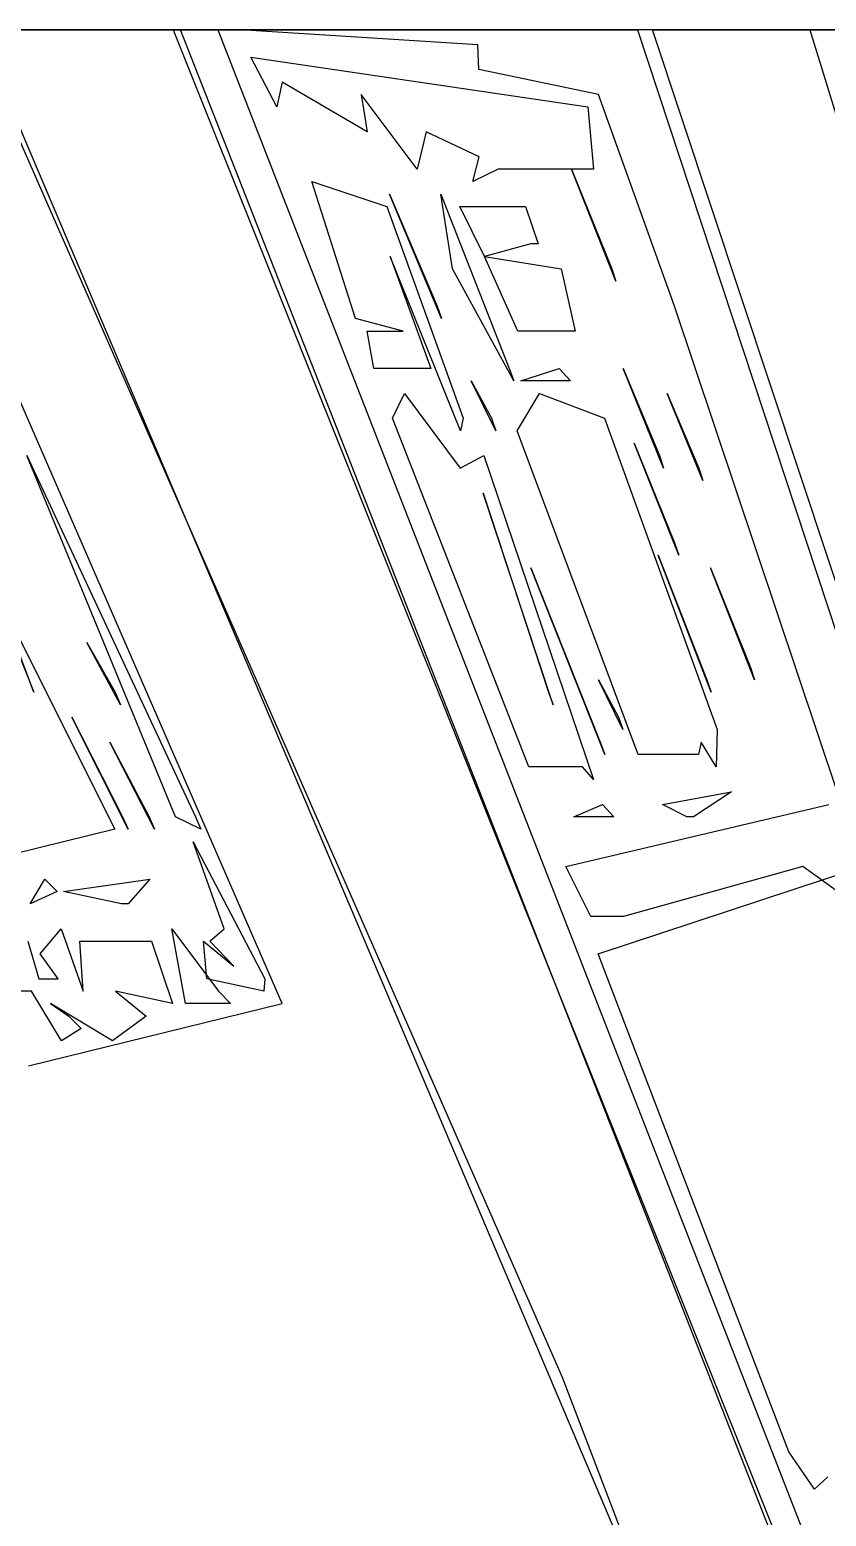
# Model space of a CAD drawing. Extents: x -11089 to 11068, y 2036 to 20000.
# Drawn here: x -8076 to -5768, y 15696 to 20000 of the extents above; entities that cross this region are included whole.
import ezdxf

# ---------------------------------------------------------------- set-up
doc = ezdxf.new("R2010")
doc.units = 0

msp = doc.modelspace()

# ---------------------------------------------------------------- linework, layer by layer
for p, q in [((-7344.8716, 17180.2885), (-8572.0486, 20000, 1633.3333)), ((-8246.5278, 20000, 2383.3333), (-6533.0518, 16098.5577)), ((-8029.5139, 20000, 4645.2381), (-8246.5278, 20000, 4680.9524)), ((-3662.5137, 9247.5962), (-8224.8264, 20000, 2395.2381)), ((-8159.7222, 20000, 2430.9524), (-7660.5903, 20000, 2407.1429)), ((-7790.7986, 20000, 2430.9524), (-8138.0208, 20000, 2430.9524)), ((-8116.3194, 20000, 4645.2381), (-8029.5139, 20000, 4645.2381)), ((-8051.2153, 20000, 4395.2381), (-7921.0069, 20000, 4395.2381)), ((-8029.5139, 20000, 4395.2381), (-8051.2153, 20000, 4395.2381)), ((-7921.0069, 20000, 4395.2381), (-8029.5139, 20000, 4395.2381)), ((-7747.3958, 20000, 3859.5238), (-7986.1111, 20000, 3823.8095)), ((-7986.1111, 20000, 3823.8095), (-7790.7986, 20000, 3788.0952)), ((-7855.9028, 20000, 3835.7143), (-7986.1111, 20000, 3835.7143)), ((-7986.1111, 20000, 3835.7143), (-7877.6042, 20000, 3847.619)), ((-7790.7986, 20000, 3645.2381), (-7899.3056, 20000, 3645.2381)), ((-7899.3056, 20000, 3645.2381), (-7747.3958, 20000, 3621.4286)), ((-7877.6042, 20000, 3847.619), (-7855.9028, 20000, 3835.7143)), ((-7725.6944, 20000, 3823.8095), (-7855.9028, 20000, 3823.8095)), ((-7855.9028, 20000, 3823.8095), (-7747.3958, 20000, 3835.7143)), ((-7638.8889, 20000, 2538.0952), (-7834.2014, 20000, 2514.2857)), ((-7834.2014, 20000, 2514.2857), (-7703.9931, 20000, 2502.381)), ((-7725.6944, 20000, 4180.9524), (-7812.5, 20000, 4097.619)), ((-7812.5, 20000, 4097.619), (-7812.5, 20000, 4002.381)), ((-7812.5, 20000, 4002.381), (-7703.9931, 20000, 3954.7619)), ((-7638.8889, 20000, 2454.7619), (-7790.7986, 20000, 2430.9524)), ((-7769.0972, 20000, 4252.381), (-7790.7986, 20000, 4192.8571)), ((-7790.7986, 20000, 4192.8571), (-7725.6944, 20000, 4180.9524)), ((-7703.9931, 20000, 3954.7619), (-7790.7986, 20000, 3883.3333)), ((-7790.7986, 20000, 3883.3333), (-7747.3958, 20000, 3859.5238)), ((-7790.7986, 20000, 3788.0952), (-7790.7986, 20000, 3645.2381)), ((-7725.6944, 20000, 3490.4762), (-7790.7986, 20000, 3419.0476)), ((-7790.7986, 20000, 3419.0476), (-7725.6944, 20000, 3383.3333)), ((-7725.6944, 20000, 4073.8095), (-7790.7986, 20000, 4061.9048)), ((-7790.7986, 20000, 4061.9048), (-7725.6944, 20000, 4145.2381)), ((-7660.5903, 20000, 4288.0952), (-7769.0972, 20000, 4252.381)), ((-7703.9931, 20000, 3240.4762), (-7769.0972, 20000, 3240.4762)), ((-7769.0972, 20000, 3240.4762), (-7703.9931, 20000, 3204.7619)), ((-7682.2917, 20000, 4204.7619), (-7769.0972, 20000, 4204.7619)), ((-7769.0972, 20000, 4204.7619), (-7703.9931, 20000, 4252.381)), ((-7747.3958, 20000, 3621.4286), (-7725.6944, 20000, 3490.4762)), ((-7703.9931, 20000, 3204.7619), (-7747.3958, 20000, 3169.0476)), ((-7747.3958, 20000, 3169.0476), (-7573.7847, 20000, 3061.9048)), ((-7747.3958, 20000, 3835.7143), (-7725.6944, 20000, 3823.8095)), ((-7725.6944, 20000, 4145.2381), (-7747.3958, 20000, 4085.7143)), ((-7747.3958, 20000, 4085.7143), (-7725.6944, 20000, 4073.8095)), ((-7725.6944, 20000, 3383.3333), (-7703.9931, 20000, 3240.4762)), ((-7573.7847, 20000, 3061.9048), (-7725.6944, 20000, 3014.2857)), ((-7725.6944, 20000, 3014.2857), (-7552.0833, 20000, 2919.0476)), ((-7703.9931, 20000, 2502.381), (-7638.8889, 20000, 2454.7619)), ((-7703.9931, 20000, 4252.381), (-7486.9792, 20000, 4264.2857)), ((-7660.5903, 20000, 4204.7619), (-7682.2917, 20000, 4204.7619)), ((-7660.5903, 20000, 2407.1429), (-5231.7093, 13935.0962)), ((-6987.8472, 20000, 4204.7619), (-7660.5903, 20000, 4288.0952)), ((-7660.5903, 20000, 2609.5238), (-7638.8889, 20000, 2657.1429)), ((-7638.8889, 20000, 2657.1429), (-7660.5903, 20000, 2621.4286)), ((-7660.5903, 20000, 2621.4286), (-7660.5903, 20000, 2609.5238)), ((-7421.875, 20000, 4228.5714), (-7660.5903, 20000, 4204.7619)), ((-3541.7658, 9572.1154), (-7638.8889, 20000, 2538.0952)), ((-7421.875, 20000, 4169.0476), (-7638.8889, 20000, 4169.0476)), ((-7638.8889, 20000, 4169.0476), (-7335.0694, 20000, 4169.0476)), ((-7573.7847, 20000, 3490.4762), (-7617.1875, 20000, 3692.8571)), ((-7617.1875, 20000, 3692.8571), (-7508.6806, 20000, 3752.381)), ((-7530.3819, 20000, 4097.619), (-7617.1875, 20000, 4097.619)), ((-7617.1875, 20000, 4097.619), (-7552.0833, 20000, 4157.1429)), ((-7508.6806, 20000, 3311.9048), (-7595.4861, 20000, 3395.2381)), ((-7595.4861, 20000, 3395.2381), (-7508.6806, 20000, 3454.7619)), ((-7508.6806, 20000, 3454.7619), (-7573.7847, 20000, 3490.4762)), ((-7508.6806, 20000, 3990.4762), (-7573.7847, 20000, 4002.381)), ((-7573.7847, 20000, 4002.381), (-7465.2778, 20000, 4014.2857)), ((-7552.0833, 20000, 2919.0476), (-7552.0833, 20000, 2561.9048)), ((-7552.0833, 20000, 2561.9048), (-7530.3819, 20000, 2550)), ((-7443.5764, 20000, 3192.8571), (-7552.0833, 20000, 3192.8571)), ((-7552.0833, 20000, 3192.8571), (-7465.2778, 20000, 3204.7619)), ((-7400.1736, 20000, 3728.5714), (-7552.0833, 20000, 3692.8571)), ((-7552.0833, 20000, 3692.8571), (-7465.2778, 20000, 3704.7619)), ((-7443.5764, 20000, 3764.2857), (-7552.0833, 20000, 3800)), ((-7552.0833, 20000, 3800), (-7508.6806, 20000, 3847.619)), ((-7552.0833, 20000, 4157.1429), (-7400.1736, 20000, 4133.3333)), ((-7508.6806, 20000, 2359.5238), (-7530.3819, 20000, 2335.7143)), ((-7530.3819, 20000, 2335.7143), (-4014.4413, 10978.3654)), ((-7530.3819, 20000, 2550), (-7465.2778, 20000, 2550)), ((-7465.2778, 20000, 2550), (-7530.3819, 20000, 2573.8095)), ((-7530.3819, 20000, 2573.8095), (-7530.3819, 20000, 2871.4286)), ((-7530.3819, 20000, 2871.4286), (-7443.5764, 20000, 2883.3333)), ((-7400.1736, 20000, 2919.0476), (-7530.3819, 20000, 2966.6667)), ((-7530.3819, 20000, 2966.6667), (-7356.7708, 20000, 2978.5714)), ((-7465.2778, 20000, 3216.6667), (-7530.3819, 20000, 3216.6667)), ((-7530.3819, 20000, 3216.6667), (-7508.6806, 20000, 3311.9048)), ((-7508.6806, 20000, 4097.619), (-7530.3819, 20000, 4097.619)), ((-6770.8333, 20000, 2240.4762), (-7508.6806, 20000, 2359.5238)), ((-6835.9375, 20000, 2204.7619), (-7508.6806, 20000, 2300)), ((-7508.6806, 20000, 2300), (-6857.6389, 20000, 2216.6667)), ((-7443.5764, 20000, 2883.3333), (-7508.6806, 20000, 2919.0476)), ((-7508.6806, 20000, 2919.0476), (-7465.2778, 20000, 2942.8571)), ((-7508.6806, 20000, 3752.381), (-7400.1736, 20000, 3728.5714)), ((-7508.6806, 20000, 3847.619), (-7443.5764, 20000, 3776.1905)), ((-7486.9792, 20000, 3990.4762), (-7508.6806, 20000, 3990.4762)), ((-7421.875, 20000, 4097.619), (-7508.6806, 20000, 4097.619)), ((-7465.2778, 20000, 4014.2857), (-7486.9792, 20000, 3990.4762)), ((-7486.9792, 20000, 4264.2857), (-7421.875, 20000, 4228.5714)), ((-6777.8393, 19956.7308), (-7465.2778, 20000, 1609.5238)), ((-7465.2778, 20000, 1609.5238), (-7465.2778, 20000, 2228.5714)), ((-7465.2778, 20000, 2228.5714), (-6835.9375, 20000, 2133.3333)), ((-7465.2778, 20000, 2942.8571), (-7400.1736, 20000, 2919.0476)), ((-7465.2778, 20000, 3204.7619), (-7443.5764, 20000, 3192.8571)), ((-7465.2778, 20000, 3704.7619), (-7378.4722, 20000, 3657.1429)), ((-7443.5764, 20000, 3216.6667), (-7465.2778, 20000, 3216.6667)), ((-7335.0694, 20000, 3359.5238), (-7443.5764, 20000, 3216.6667)), ((-7443.5764, 20000, 3776.1905), (-7443.5764, 20000, 3764.2857)), ((-7378.4722, 20000, 3657.1429), (-7421.875, 20000, 3454.7619)), ((-7421.875, 20000, 3454.7619), (-7356.7708, 20000, 3442.8571)), ((-7400.1736, 20000, 4133.3333), (-7421.875, 20000, 4097.619)), ((-7400.1736, 20000, 4169.0476), (-7421.875, 20000, 4169.0476)), ((-7313.3681, 20000, 4085.7143), (-7400.1736, 20000, 4133.3333)), ((-7400.1736, 20000, 4133.3333), (-7269.9653, 20000, 4133.3333)), ((-7269.9653, 20000, 4192.8571), (-7400.1736, 20000, 4216.6667)), ((-7400.1736, 20000, 4216.6667), (-7139.7569, 20000, 4240.4762)), ((-7335.0694, 20000, 4169.0476), (-7400.1736, 20000, 4169.0476)), ((-7356.7708, 20000, 2978.5714), (-7378.4722, 20000, 2942.8571)), ((-7378.4722, 20000, 2942.8571), (-7248.2639, 20000, 2930.9524)), ((-7356.7708, 20000, 3990.4762), (-7378.4722, 20000, 4073.8095)), ((-7378.4722, 20000, 4073.8095), (-7269.9653, 20000, 4050)), ((-7335.0694, 20000, 3907.1429), (-7356.7708, 20000, 3966.6667)), ((-7356.7708, 20000, 3966.6667), (-7291.6667, 20000, 3978.5714)), ((-7291.6667, 20000, 3978.5714), (-7356.7708, 20000, 3990.4762)), ((-7269.9653, 20000, 4133.3333), (-7356.7708, 20000, 4157.1429)), ((-7356.7708, 20000, 4157.1429), (-7313.3681, 20000, 4204.7619)), ((-7356.7708, 20000, 3442.8571), (-7335.0694, 20000, 3359.5238)), ((-7248.2639, 20000, 2930.9524), (-7335.0694, 20000, 2978.5714)), ((-7335.0694, 20000, 2978.5714), (-7226.5625, 20000, 3061.9048)), ((-6966.1458, 20000, 3859.5238), (-7335.0694, 20000, 3847.619)), ((-7335.0694, 20000, 3847.619), (-7161.4583, 20000, 3883.3333)), ((-7161.4583, 20000, 3883.3333), (-7335.0694, 20000, 3907.1429)), ((-7226.5625, 20000, 3097.619), (-7335.0694, 20000, 3097.619)), ((-7335.0694, 20000, 3097.619), (-7226.5625, 20000, 3109.5238)), ((-7269.9653, 20000, 3561.9048), (-7335.0694, 20000, 3585.7143)), ((-7335.0694, 20000, 3585.7143), (-7335.0694, 20000, 3692.8571)), ((-7335.0694, 20000, 3692.8571), (-7226.5625, 20000, 3669.0476)), ((-7009.5486, 20000, 2478.5714), (-7313.3681, 20000, 2490.4762)), ((-7313.3681, 20000, 2490.4762), (-7269.9653, 20000, 2478.5714)), ((-6944.4444, 20000, 4097.619), (-7313.3681, 20000, 4085.7143)), ((-7313.3681, 20000, 4204.7619), (-7269.9653, 20000, 4192.8571)), ((-7291.6667, 20000, 3192.8571), (-7313.3681, 20000, 3228.5714)), ((-7313.3681, 20000, 3228.5714), (-7248.2639, 20000, 3228.5714)), ((-7269.9653, 20000, 3442.8571), (-7313.3681, 20000, 3490.4762)), ((-7313.3681, 20000, 3490.4762), (-7248.2639, 20000, 3550)), ((-7183.1597, 20000, 3704.7619), (-7313.3681, 20000, 3704.7619)), ((-7313.3681, 20000, 3704.7619), (-7183.1597, 20000, 3740.4762)), ((-7291.6667, 20000, 3764.2857), (-7313.3681, 20000, 3835.7143)), ((-7313.3681, 20000, 3835.7143), (-6987.8472, 20000, 3800)), ((-7226.5625, 20000, 3145.2381), (-7291.6667, 20000, 3169.0476)), ((-7291.6667, 20000, 3169.0476), (-7226.5625, 20000, 3157.1429)), ((-7269.9653, 20000, 3216.6667), (-7291.6667, 20000, 3192.8571)), ((-7226.5625, 20000, 3764.2857), (-7291.6667, 20000, 3764.2857)), ((-7269.9653, 20000, 2478.5714), (-7248.2639, 20000, 2466.6667)), ((-7269.9653, 20000, 4050), (-7248.2639, 20000, 4002.381)), ((-6770.8333, 20000, 2883.3333), (-7269.9653, 20000, 2871.4286)), ((-7269.9653, 20000, 2871.4286), (-7118.0556, 20000, 2871.4286)), ((-7248.2639, 20000, 3228.5714), (-7269.9653, 20000, 3216.6667)), ((-7248.2639, 20000, 3264.2857), (-7269.9653, 20000, 3311.9048)), ((-7269.9653, 20000, 3311.9048), (-7248.2639, 20000, 3276.1905)), ((-7226.5625, 20000, 3454.7619), (-7269.9653, 20000, 3442.8571)), ((-7226.5625, 20000, 3669.0476), (-7269.9653, 20000, 3573.8095)), ((-7269.9653, 20000, 3573.8095), (-7269.9653, 20000, 3561.9048)), ((-7226.5625, 20000, 3573.8095), (-7269.9653, 20000, 3633.3333)), ((-7269.9653, 20000, 3633.3333), (-7161.4583, 20000, 3704.7619)), ((-7248.2639, 20000, 2466.6667), (-7009.5486, 20000, 2478.5714)), ((-7248.2639, 20000, 4002.381), (-7031.25, 20000, 4002.381)), ((-7248.2639, 20000, 3276.1905), (-7248.2639, 20000, 3264.2857)), ((-7248.2639, 20000, 3550), (-7226.5625, 20000, 3466.6667)), ((-7226.5625, 20000, 3061.9048), (-7118.0556, 20000, 3014.2857)), ((-7226.5625, 20000, 3109.5238), (-7226.5625, 20000, 3097.619)), ((-7226.5625, 20000, 3157.1429), (-7226.5625, 20000, 3145.2381)), ((-7226.5625, 20000, 3466.6667), (-7226.5625, 20000, 3454.7619)), ((-7139.7569, 20000, 3585.7143), (-7226.5625, 20000, 3573.8095)), ((-7204.8611, 20000, 3764.2857), (-7226.5625, 20000, 3764.2857)), ((-7118.0556, 20000, 3014.2857), (-7204.8611, 20000, 3002.381)), ((-7204.8611, 20000, 3002.381), (-7139.7569, 20000, 2954.7619)), ((-7139.7569, 20000, 3466.6667), (-7204.8611, 20000, 3561.9048)), ((-7204.8611, 20000, 3561.9048), (-6987.8472, 20000, 3573.8095)), ((-6987.8472, 20000, 3800), (-7204.8611, 20000, 3764.2857)), ((-7052.9514, 20000, 4050), (-7204.8611, 20000, 4061.9048)), ((-7204.8611, 20000, 4061.9048), (-6944.4444, 20000, 4050)), ((-7161.4583, 20000, 3204.7619), (-7183.1597, 20000, 3276.1905)), ((-7183.1597, 20000, 3276.1905), (-7118.0556, 20000, 3288.0952)), ((-7118.0556, 20000, 3288.0952), (-7183.1597, 20000, 3371.4286)), ((-7183.1597, 20000, 3371.4286), (-7009.5486, 20000, 3407.1429)), ((-7118.0556, 20000, 3395.2381), (-7183.1597, 20000, 3430.9524)), ((-7183.1597, 20000, 3430.9524), (-7139.7569, 20000, 3466.6667)), ((-7183.1597, 20000, 3740.4762), (-7031.25, 20000, 3728.5714)), ((-7161.4583, 20000, 3704.7619), (-7183.1597, 20000, 3704.7619)), ((-7009.5486, 20000, 3835.7143), (-7183.1597, 20000, 3835.7143)), ((-7183.1597, 20000, 3835.7143), (-7031.25, 20000, 3847.619)), ((-7118.0556, 20000, 3169.0476), (-7161.4583, 20000, 3204.7619)), ((-7161.4583, 20000, 3704.7619), (-6944.4444, 20000, 3680.9524)), ((-6987.8472, 20000, 3597.619), (-7161.4583, 20000, 3597.619)), ((-7161.4583, 20000, 3597.619), (-7139.7569, 20000, 3585.7143)), ((-7031.25, 20000, 3728.5714), (-7161.4583, 20000, 3704.7619)), ((-7139.7569, 20000, 2954.7619), (-6814.2361, 20000, 2907.1429)), ((-7139.7569, 20000, 4240.4762), (-6987.8472, 20000, 4204.7619)), ((-7139.7569, 20000, 3466.6667), (-6901.0417, 20000, 3430.9524)), ((-6966.1458, 20000, 3478.5714), (-7139.7569, 20000, 3466.6667)), ((-6966.1458, 20000, 3585.7143), (-7139.7569, 20000, 3573.8095)), ((-7139.7569, 20000, 3573.8095), (-7096.3542, 20000, 3609.5238)), ((-7118.0556, 20000, 2871.4286), (-7096.3542, 20000, 2859.5238)), ((-7031.25, 20000, 3109.5238), (-7118.0556, 20000, 3145.2381)), ((-7118.0556, 20000, 3145.2381), (-6922.7431, 20000, 3133.3333)), ((-6944.4444, 20000, 3169.0476), (-7118.0556, 20000, 3169.0476)), ((-7009.5486, 20000, 3407.1429), (-7118.0556, 20000, 3395.2381)), ((-7096.3542, 20000, 2859.5238), (-6770.8333, 20000, 2883.3333)), ((-7031.25, 20000, 3002.381), (-7096.3542, 20000, 3026.1905)), ((-7096.3542, 20000, 3026.1905), (-7031.25, 20000, 3038.0952)), ((-7096.3542, 20000, 3609.5238), (-6987.8472, 20000, 3597.619)), ((-6987.8472, 20000, 3978.5714), (-7074.6528, 20000, 3966.6667)), ((-7074.6528, 20000, 3966.6667), (-6987.8472, 20000, 3942.8571)), ((-6922.7431, 20000, 3061.9048), (-7074.6528, 20000, 3097.619)), ((-7074.6528, 20000, 3097.619), (-6944.4444, 20000, 3109.5238)), ((-6835.9375, 20000, 2966.6667), (-7052.9514, 20000, 2966.6667)), ((-7052.9514, 20000, 2966.6667), (-6922.7431, 20000, 2978.5714)), ((-7031.25, 20000, 4050), (-7052.9514, 20000, 4050)), ((-7031.25, 20000, 4002.381), (-6987.8472, 20000, 3978.5714)), ((-7031.25, 20000, 3038.0952), (-7009.5486, 20000, 3002.381)), ((-7009.5486, 20000, 3002.381), (-7031.25, 20000, 3002.381)), ((-6901.0417, 20000, 3121.4286), (-7031.25, 20000, 3109.5238)), ((-7031.25, 20000, 3847.619), (-7009.5486, 20000, 3835.7143)), ((-6944.4444, 20000, 4050), (-7031.25, 20000, 4050)), ((-6835.9375, 20000, 3752.381), (-7009.5486, 20000, 3776.1905)), ((-7009.5486, 20000, 3776.1905), (-6857.6389, 20000, 3811.9048)), ((-6987.8472, 20000, 3942.8571), (-7009.5486, 20000, 3966.6667)), ((-7009.5486, 20000, 3966.6667), (-6901.0417, 20000, 3990.4762)), ((-6901.0417, 20000, 3990.4762), (-7009.5486, 20000, 4014.2857)), ((-7009.5486, 20000, 4014.2857), (-6922.7431, 20000, 4050)), ((-6879.3403, 20000, 3800), (-7009.5486, 20000, 3823.8095)), ((-7009.5486, 20000, 3823.8095), (-6879.3403, 20000, 3811.9048)), ((-6987.8472, 20000, 2430.9524), (-6879.3403, 20000, 2430.9524)), ((-6966.1458, 20000, 2430.9524), (-6987.8472, 20000, 2430.9524)), ((-6987.8472, 20000, 3573.8095), (-6966.1458, 20000, 3490.4762)), ((-6944.4444, 20000, 3680.9524), (-6987.8472, 20000, 3597.619)), ((-6987.8472, 20000, 3597.619), (-6966.1458, 20000, 3585.7143)), ((-6879.3403, 20000, 2430.9524), (-6966.1458, 20000, 2430.9524)), ((-6857.6389, 20000, 3811.9048), (-6966.1458, 20000, 3859.5238)), ((-6922.7431, 20000, 2978.5714), (-6966.1458, 20000, 3002.381)), ((-6966.1458, 20000, 3002.381), (-6835.9375, 20000, 2978.5714)), ((-6966.1458, 20000, 3490.4762), (-6966.1458, 20000, 3478.5714)), ((-6922.7431, 20000, 4050), (-6944.4444, 20000, 4097.619)), ((-6944.4444, 20000, 3109.5238), (-6922.7431, 20000, 3073.8095)), ((-6922.7431, 20000, 3169.0476), (-6944.4444, 20000, 3169.0476)), ((-6922.7431, 20000, 3073.8095), (-6922.7431, 20000, 3061.9048)), ((-6922.7431, 20000, 3133.3333), (-6901.0417, 20000, 3121.4286)), ((-6901.0417, 20000, 3430.9524), (-6922.7431, 20000, 3169.0476)), ((-6814.2361, 20000, 2907.1429), (-6901.0417, 20000, 2930.9524)), ((-6901.0417, 20000, 2930.9524), (-6792.5347, 20000, 2954.7619)), ((-6879.3403, 20000, 3811.9048), (-6879.3403, 20000, 3800)), ((-6857.6389, 20000, 2216.6667), (-6835.9375, 20000, 2204.7619)), ((-6792.5347, 20000, 2728.5714), (-6835.9375, 20000, 2442.8571)), ((-6835.9375, 20000, 2442.8571), (-6727.4306, 20000, 2347.619)), ((-6835.9375, 20000, 2133.3333), (-6814.2361, 20000, 1776.1905)), ((-6792.5347, 20000, 2954.7619), (-6835.9375, 20000, 2990.4762)), ((-6835.9375, 20000, 2990.4762), (-6749.1319, 20000, 3026.1905)), ((-6727.4306, 20000, 3669.0476), (-6835.9375, 20000, 3692.8571)), ((-6835.9375, 20000, 3692.8571), (-6835.9375, 20000, 3752.381)), ((-6835.9375, 20000, 2978.5714), (-6835.9375, 20000, 2966.6667)), ((-6814.2361, 20000, 1776.1905), (-6727.4306, 20000, 1776.1905)), ((-6792.5347, 20000, 1811.9048), (-6814.2361, 20000, 2109.5238)), ((-6814.2361, 20000, 2109.5238), (-6727.4306, 20000, 2133.3333)), ((-6727.4306, 20000, 3383.3333), (-6814.2361, 20000, 3561.9048)), ((-6814.2361, 20000, 3561.9048), (-6727.4306, 20000, 3573.8095)), ((-6770.8333, 20000, 2680.9524), (-6792.5347, 20000, 2728.5714)), ((-6662.3264, 20000, 1800), (-6792.5347, 20000, 1811.9048)), ((-6727.4306, 20000, 3573.8095), (-6792.5347, 20000, 3621.4286)), ((-6792.5347, 20000, 3621.4286), (-6727.4306, 20000, 3669.0476)), ((-6727.4306, 20000, 2716.6667), (-6770.8333, 20000, 2680.9524)), ((-6727.4306, 20000, 2347.619), (-6770.8333, 20000, 2240.4762)), ((-6749.1319, 20000, 3026.1905), (-6749.1319, 20000, 3169.0476)), ((-6749.1319, 20000, 3169.0476), (-6640.625, 20000, 3180.9524)), ((-6640.625, 20000, 3180.9524), (-6749.1319, 20000, 3204.7619)), ((-6749.1319, 20000, 3204.7619), (-6727.4306, 20000, 3383.3333)), ((-6662.3264, 20000, 2430.9524), (-6727.4306, 20000, 2716.6667)), ((-6727.4306, 20000, 1776.1905), (-6727.4306, 20000, 1704.7619)), ((-6727.4306, 20000, 1704.7619), (-6662.3264, 20000, 1704.7619)), ((-6727.4306, 20000, 2133.3333), (-6488.7153, 20000, 2085.7143)), ((-6705.7292, 20000, 1859.5238), (-6727.4306, 20000, 2038.0952)), ((-6727.4306, 20000, 2038.0952), (-6705.7292, 20000, 1871.4286)), ((-6618.9236, 20000, 2371.4286), (-6705.7292, 20000, 2395.2381)), ((-6705.7292, 20000, 2395.2381), (-6662.3264, 20000, 2430.9524)), ((-6684.0278, 20000, 1728.5714), (-6705.7292, 20000, 1788.0952)), ((-6705.7292, 20000, 1788.0952), (-6684.0278, 20000, 1740.4762)), ((-6705.7292, 20000, 1871.4286), (-6705.7292, 20000, 1859.5238)), ((-6662.3264, 20000, 2216.6667), (-6684.0278, 20000, 2359.5238)), ((-6684.0278, 20000, 2359.5238), (-6618.9236, 20000, 2371.4286)), ((-6684.0278, 20000, 1740.4762), (-6684.0278, 20000, 1728.5714)), ((-6315.1042, 20000, 2157.1429), (-6662.3264, 20000, 2216.6667)), ((-6662.3264, 20000, 1704.7619), (-6662.3264, 20000, 1800)), ((-6553.8194, 20000, 2169.0476), (-6662.3264, 20000, 2157.1429)), ((-6662.3264, 20000, 2157.1429), (-6640.625, 20000, 2192.8571)), ((-6640.625, 20000, 2192.8571), (-6618.9236, 20000, 2180.9524)), ((-6618.9236, 20000, 2180.9524), (-6553.8194, 20000, 2169.0476)), ((-6445.3125, 20000, 2145.2381), (-6575.5208, 20000, 2157.1429)), ((-6575.5208, 20000, 2157.1429), (-6467.0139, 20000, 2157.1429)), ((-6315.1042, 20000, 3788.0952), (-6553.8194, 20000, 3811.9048)), ((-6553.8194, 20000, 3811.9048), (-6336.8056, 20000, 3788.0952)), ((-6336.8056, 20000, 3788.0952), (-6553.8194, 20000, 3776.1905)), ((-6553.8194, 20000, 3776.1905), (-6532.1181, 20000, 3764.2857)), ((-6532.1181, 20000, 3764.2857), (-6315.1042, 20000, 3788.0952)), ((-6488.7153, 20000, 2085.7143), (-6423.6111, 20000, 1633.3333)), ((-6467.0139, 20000, 2157.1429), (-6445.3125, 20000, 2145.2381)), ((-6423.6111, 20000, 1633.3333), (-6423.6111, 20000, 2050)), ((-6423.6111, 20000, 2050), (-6380.2083, 20000, 2073.8095)), ((-6380.2083, 20000, 2073.8095), (-6315.1042, 20000, 2014.2857)), ((-6076.3889, 20000, 2157.1429), (-6315.1042, 20000, 2157.1429)), ((-6315.1042, 20000, 2014.2857), (-5064.6034, 16206.7308)), ((-5000.6964, 16170.6731), (-6271.7014, 20000, 1764.2857)), ((-6271.7014, 20000, 1764.2857), (-6271.7014, 20000, 2073.8095)), ((-6271.7014, 20000, 2073.8095), (-6184.8958, 20000, 2157.1429)), ((-6206.5972, 20000, 3764.2857), (-5924.4792, 20000, 3764.2857)), ((-6119.7917, 20000, 3811.9048), (-6206.5972, 20000, 3788.0952)), ((-6206.5972, 20000, 3788.0952), (-6098.0903, 20000, 3776.1905)), ((-6184.8958, 20000, 3764.2857), (-6206.5972, 20000, 3764.2857)), ((-6184.8958, 20000, 2157.1429), (-6076.3889, 20000, 2157.1429)), ((-6098.0903, 20000, 3776.1905), (-6184.8958, 20000, 3764.2857)), ((-5859.375, 20000, 3776.1905), (-6119.7917, 20000, 3788.0952)), ((-6119.7917, 20000, 3788.0952), (-5837.6736, 20000, 3811.9048)), ((-5837.6736, 20000, 3811.9048), (-6119.7917, 20000, 3811.9048)), ((-5750.8681, 20000, 2157.1429), (-5989.5833, 20000, 2157.1429)), ((-5989.5833, 20000, 2157.1429), (-5837.6736, 20000, 2133.3333)), ((-5924.4792, 20000, 3764.2857), (-5859.375, 20000, 3776.1905)), ((-5772.5694, 20000, 4680.9524), (-5924.4792, 20000, 4692.8571)), ((-5924.4792, 20000, 4692.8571), (-5902.7778, 20000, 4680.9524)), ((-5815.9722, 20000, 3216.6667), (-5902.7778, 20000, 3145.2381)), ((-5902.7778, 20000, 3145.2381), (-5902.7778, 20000, 2978.5714)), ((-5902.7778, 20000, 2978.5714), (-5815.9722, 20000, 2740.4762)), ((-5902.7778, 20000, 4680.9524), (-5772.5694, 20000, 4680.9524)), ((-5815.9722, 20000, 2740.4762), (-5881.0764, 20000, 2728.5714)), ((-5881.0764, 20000, 2728.5714), (-5815.9722, 20000, 2276.1905)), ((-5794.2708, 20000, 3395.2381), (-5859.375, 20000, 3300)), ((-5859.375, 20000, 3300), (-5815.9722, 20000, 3216.6667)), ((-5794.2708, 20000, 2573.8095), (-5859.375, 20000, 2597.619)), ((-5859.375, 20000, 2597.619), (-5794.2708, 20000, 2585.7143)), ((-5837.6736, 20000, 2133.3333), (-5815.9722, 20000, 1930.9524)), ((-5772.5694, 20000, 2621.4286), (-5837.6736, 20000, 2633.3333)), ((-5837.6736, 20000, 2633.3333), (-5815.9722, 20000, 2680.9524)), ((-5815.9722, 20000, 1930.9524), (-4784.5563, 16639.4231)), ((-5815.9722, 20000, 2264.2857), (-5815.9722, 20000, 2526.1905)), ((-5815.9722, 20000, 2526.1905), (-5772.5694, 20000, 2550)), ((-5815.9722, 20000, 2276.1905), (-5815.9722, 20000, 2264.2857)), ((-5815.9722, 20000, 2680.9524), (-5772.5694, 20000, 2633.3333)), ((-5750.8681, 20000, 1788.0952), (-5794.2708, 20000, 1847.619)), ((-5794.2708, 20000, 1847.619), (-5772.5694, 20000, 2145.2381)), ((-5447.0486, 20000, 3407.1429), (-5794.2708, 20000, 3395.2381)), ((-5794.2708, 20000, 2585.7143), (-5794.2708, 20000, 2573.8095)), ((-5772.5694, 20000, 2145.2381), (-5707.4653, 20000, 1990.4762)), ((-5772.5694, 20000, 2550), (-5577.2569, 20000, 2490.4762)), ((-5772.5694, 20000, 2633.3333), (-5772.5694, 20000, 2621.4286)), ((-6774.9232, 19884.6154), (-6777.8393, 19956.7308)), ((-7360.373, 19776.4423), (-7435.6679, 19920.6731)), ((-7435.6679, 19920.6731), (-6459.1028, 19776.4423)), ((-7344.1386, 19848.5577), (-7360.373, 19776.4423)), ((-7098.3469, 19704.3269), (-7344.1386, 19848.5577)), ((-6427.8836, 19812.5), (-6774.9232, 19884.6154)), ((-6953.0624, 19596.1538), (-7115.8176, 19812.5)), ((-7115.8176, 19812.5), (-7098.3469, 19704.3269)), ((-6208.1779, 19199.5192), (-6427.8836, 19812.5)), ((-6459.1028, 19776.4423), (-6442.7459, 19596.1538)), ((-6927.3024, 19704.3269), (-6953.0624, 19596.1538)), ((-6774.1355, 19632.2115), (-6927.3024, 19704.3269)), ((-6791.7001, 19560.0962), (-6774.1355, 19632.2115)), ((-6719.1673, 19596.1538), (-6791.7001, 19560.0962)), ((-6697.9041, 19596.1538), (-6719.1673, 19596.1538)), ((-6442.7459, 19596.1538), (-6697.9041, 19596.1538)), ((-6377.8739, 19271.6346), (-6506.5355, 19596.1538)), ((-6506.5355, 19596.1538), (-6389.807, 19307.6923)), ((-7132.2345, 19163.4615), (-7258.6294, 19560.0962)), ((-7258.6294, 19560.0962), (-7041.5556, 19487.9808)), ((-6882.7103, 19163.4615), (-7033.3993, 19524.0385)), ((-7033.3993, 19524.0385), (-6895.6607, 19199.5192)), ((-6850.7111, 19307.6923), (-6885.1047, 19524.0385)), ((-6885.1047, 19524.0385), (-6686.4483, 19019.2308)), ((-7041.5556, 19487.9808), (-6820.0684, 18875)), ((-6758.5585, 19343.75), (-6830.0974, 19487.9808)), ((-6830.0974, 19487.9808), (-6639.7851, 19487.9808)), ((-6639.7851, 19487.9808), (-6602.9293, 19379.8077)), ((-6623.9577, 19379.8077), (-6758.5585, 19343.75)), ((-6602.9293, 19379.8077), (-6623.9577, 19379.8077)), ((-6827.4813, 18838.9423), (-7031.4195, 19343.75)), ((-7031.4195, 19343.75), (-6913.4574, 19019.2308)), ((-6662.2142, 19127.4038), (-6758.5585, 19343.75)), ((-6758.5585, 19343.75), (-6536.4583, 19307.6923)), ((-6673.7718, 18983.1731), (-6850.7111, 19307.6923)), ((-6536.4583, 19307.6923), (-6496.1777, 19127.4038)), ((-6389.807, 19307.6923), (-6377.8739, 19271.6346)), ((-6895.6607, 19199.5192), (-6882.7103, 19163.4615)), ((-5664.4381, 17576.9231), (-6208.1779, 19199.5192)), ((-6994.2872, 19127.4038), (-7132.2345, 19163.4615)), ((-7078.5549, 19019.2308), (-7098.06, 19127.4038)), ((-7098.06, 19127.4038), (-6994.2872, 19127.4038)), ((-6641.4597, 19127.4038), (-6662.2142, 19127.4038)), ((-6496.1777, 19127.4038), (-6641.4597, 19127.4038)), ((-6913.4574, 19019.2308), (-7078.5549, 19019.2308)), ((-6725.2735, 18838.9423), (-6797.3602, 18983.1731)), ((-6797.3602, 18983.1731), (-6738.1456, 18875)), ((-6686.4483, 19019.2308), (-6673.7718, 18983.1731)), ((-6653.1737, 18983.1731), (-6541.988, 19019.2308)), ((-6508.9873, 18983.1731), (-6653.1737, 18983.1731)), ((-6541.988, 19019.2308), (-6508.9873, 18983.1731)), ((-6239.5249, 18730.7692), (-6356.2533, 19019.2308)), ((-6356.2533, 19019.2308), (-6251.5363, 18766.8269)), ((-8408.6048, 18947.1154), (-8063.7927, 18081.7308)), ((-7024.8752, 18875), (-6990.0382, 18947.1154)), ((-6990.0382, 18947.1154), (-6828.9263, 18730.7692)), ((-6663.9488, 18838.9423), (-6599.4184, 18947.1154)), ((-6599.4184, 18947.1154), (-6410.4546, 18875)), ((-6126.0882, 18694.7115), (-6229.3576, 18947.1154)), ((-6229.3576, 18947.1154), (-6137.904, 18730.7692)), ((-6629.7326, 17865.3846), (-7024.8752, 18875)), ((-6820.0684, 18875), (-6827.4813, 18838.9423)), ((-6738.1456, 18875), (-6725.2735, 18838.9423)), ((-6410.4546, 18875), (-6084.7982, 17973.5577)), ((-6312.9001, 17901.4423), (-6663.9488, 18838.9423)), ((-7653.0157, 17721.1538), (-8084.2343, 18766.8269)), ((-8084.2343, 18766.8269), (-7595.3296, 17721.1538)), ((-6828.9263, 18730.7692), (-6760.6191, 18766.8269)), ((-6760.6191, 18766.8269), (-6442.2373, 17829.3269)), ((-6195.5457, 18478.3654), (-6324.755, 18802.8846)), ((-6324.755, 18802.8846), (-6207.6353, 18514.4231)), ((-6251.5363, 18766.8269), (-6239.5249, 18730.7692)), ((-6137.904, 18730.7692), (-6126.0882, 18694.7115)), ((-6559.5708, 18045.6731), (-6762.1423, 18658.6538)), ((-6762.1423, 18658.6538), (-6572.6777, 18081.7308)), ((-6207.6353, 18514.4231), (-6195.5457, 18478.3654)), ((-6101.7993, 18081.7308), (-6255.6966, 18478.3654)), ((-6255.6966, 18478.3654), (-6113.9672, 18117.7885)), ((-6410.0217, 17901.4423), (-6623.7021, 18442.3077)), ((-6623.7021, 18442.3077), (-6422.9329, 17937.5)), ((-5976.3538, 18117.7885), (-6103.4113, 18442.3077)), ((-6103.4113, 18442.3077), (-5988.2479, 18153.8462)), ((-8063.7927, 18081.7308), (-8172.5031, 18370.1923)), ((-8172.5031, 18370.1923), (-7829.3394, 17685.0962)), ((-7812.7426, 18045.6731), (-7910.5736, 18225.9615)), ((-7910.5736, 18225.9615), (-7828.3535, 18081.7308)), ((-5988.2479, 18153.8462), (-5976.3538, 18117.7885)), ((-7828.3535, 18081.7308), (-7812.7426, 18045.6731)), ((-6572.6777, 18081.7308), (-6559.5708, 18045.6731)), ((-6357.834, 17973.5577), (-6428.5122, 18117.7885)), ((-6428.5122, 18117.7885), (-6370.5888, 18009.6154)), ((-6113.9672, 18117.7885), (-6101.7993, 18081.7308)), ((-7790.9603, 17685.0962), (-7953.4651, 18009.6154)), ((-7953.4651, 18009.6154), (-7806.8451, 17721.1538)), ((-6370.5888, 18009.6154), (-6357.834, 17973.5577)), ((-6084.7982, 17973.5577), (-6086.9474, 17865.3846)), ((-7714.2021, 17685.0962), (-7843.7636, 17937.5)), ((-7843.7636, 17937.5), (-7729.9304, 17721.1538)), ((-6422.9329, 17937.5), (-6410.0217, 17901.4423)), ((-6130.9814, 17937.5), (-6138.0813, 17901.4423)), ((-6086.9474, 17865.3846), (-6130.9814, 17937.5)), ((-6474.6511, 17865.3846), (-6629.7326, 17865.3846)), ((-6442.2373, 17829.3269), (-6474.6511, 17865.3846)), ((-6138.0813, 17901.4423), (-6312.9001, 17901.4423)), ((-6242.7697, 17757.2115), (-6043.07, 17793.2692)), ((-6043.07, 17793.2692), (-6153.1784, 17721.1538)), ((-6522.6863, 17576.9231), (-5761.0745, 17757.2115)), ((-6499.2947, 17721.1538), (-6416.18, 17757.2115)), ((-6416.18, 17757.2115), (-6383.9226, 17721.1538)), ((-6172.4071, 17721.1538), (-6242.7697, 17757.2115)), ((-7806.8451, 17721.1538), (-7790.9603, 17685.0962)), ((-7729.9304, 17721.1538), (-7714.2021, 17685.0962)), ((-7579.8752, 17685.0962), (-7653.0157, 17721.1538)), ((-7595.3296, 17721.1538), (-7579.8752, 17685.0962)), ((-6383.9226, 17721.1538), (-6499.2947, 17721.1538)), ((-6153.1784, 17721.1538), (-6172.4071, 17721.1538)), ((-7829.3394, 17685.0962), (-8122.3056, 17612.9808)), ((-7512.8695, 17396.6346), (-7602.7216, 17649.0385)), ((-7602.7216, 17649.0385), (-7394.4222, 17252.4038)), ((-6450.2475, 17432.6923), (-6522.6863, 17576.9231)), ((-6429.0208, 17324.5192), (-5664.4381, 17576.9231)), ((-5836.0877, 17576.9231), (-6355.6691, 17432.6923)), ((-5736.1675, 17504.8077), (-5836.0877, 17576.9231)), ((-8074.7477, 17468.75), (-8031.9501, 17540.8654)), ((-8031.9501, 17540.8654), (-7996.4454, 17504.8077)), ((-7977.4514, 17504.8077), (-7727.4212, 17540.8654)), ((-7727.4212, 17540.8654), (-7790.4256, 17468.75)), ((-7996.4454, 17504.8077), (-8074.7477, 17468.75)), ((-7809.3804, 17468.75), (-7977.4514, 17504.8077)), ((-7790.4256, 17468.75), (-7809.3804, 17468.75)), ((-6374.5848, 17432.6923), (-6450.2475, 17432.6923)), ((-6355.6691, 17432.6923), (-6374.5848, 17432.6923)), ((-8045.6752, 17324.5192), (-7984.7835, 17396.6346)), ((-7984.7835, 17396.6346), (-7920.7148, 17216.3462)), ((-7624.4987, 17180.2885), (-7663.882, 17396.6346)), ((-7663.882, 17396.6346), (-7528.4153, 17216.3462)), ((-7553.8101, 17360.5769), (-7512.8695, 17396.6346)), ((-8081.2581, 17360.5769), (-8049.6242, 17252.4038)), ((-7920.7148, 17216.3462), (-7930.5587, 17360.5769)), ((-7930.5587, 17360.5769), (-7723.3469, 17360.5769)), ((-7723.3469, 17360.5769), (-7661.7823, 17180.2885)), ((-7562.9027, 17252.4038), (-7572.6475, 17360.5769)), ((-7572.6475, 17360.5769), (-7484.9134, 17288.4615)), ((-7484.9134, 17288.4615), (-7553.8101, 17360.5769)), ((-7993.464, 17252.4038), (-8045.6752, 17324.5192)), ((-5876.5561, 15882.2115), (-6429.0208, 17324.5192)), ((-8049.6242, 17252.4038), (-7993.464, 17252.4038)), ((-7397.6487, 17216.3462), (-7562.9027, 17252.4038)), ((-7394.4222, 17252.4038), (-7397.6487, 17216.3462)), ((-8070.1623, 17216.3462), (-8126.2051, 17216.3462)), ((-8079.4271, 17000), (-7344.8716, 17180.2885)), ((-7984.0297, 17072.1154), (-8070.1623, 17216.3462)), ((-7835.8342, 17072.1154), (-8015.9766, 17180.2885)), ((-8015.9766, 17180.2885), (-7961.9474, 17144.2308)), ((-7661.7823, 17180.2885), (-7827.3102, 17216.3462)), ((-7827.3102, 17216.3462), (-7738.7153, 17144.2308)), ((-7494.006, 17180.2885), (-7624.4987, 17180.2885)), ((-7528.4153, 17216.3462), (-7494.006, 17180.2885)), ((-7961.9474, 17144.2308), (-7926.6384, 17108.1731)), ((-7738.7153, 17144.2308), (-7835.8342, 17072.1154)), ((-7926.6384, 17108.1731), (-7984.0297, 17072.1154)), ((-6533.0518, 16098.5577), (-6023.6796, 14764.4231)), ((-5802.2993, 15774.0385), (-5876.5561, 15882.2115)), ((-5764.0976, 15810.0962), (-5802.2993, 15774.0385))]:
    msp.add_line(p, q)

doc.saveas('drawing.dxf')
